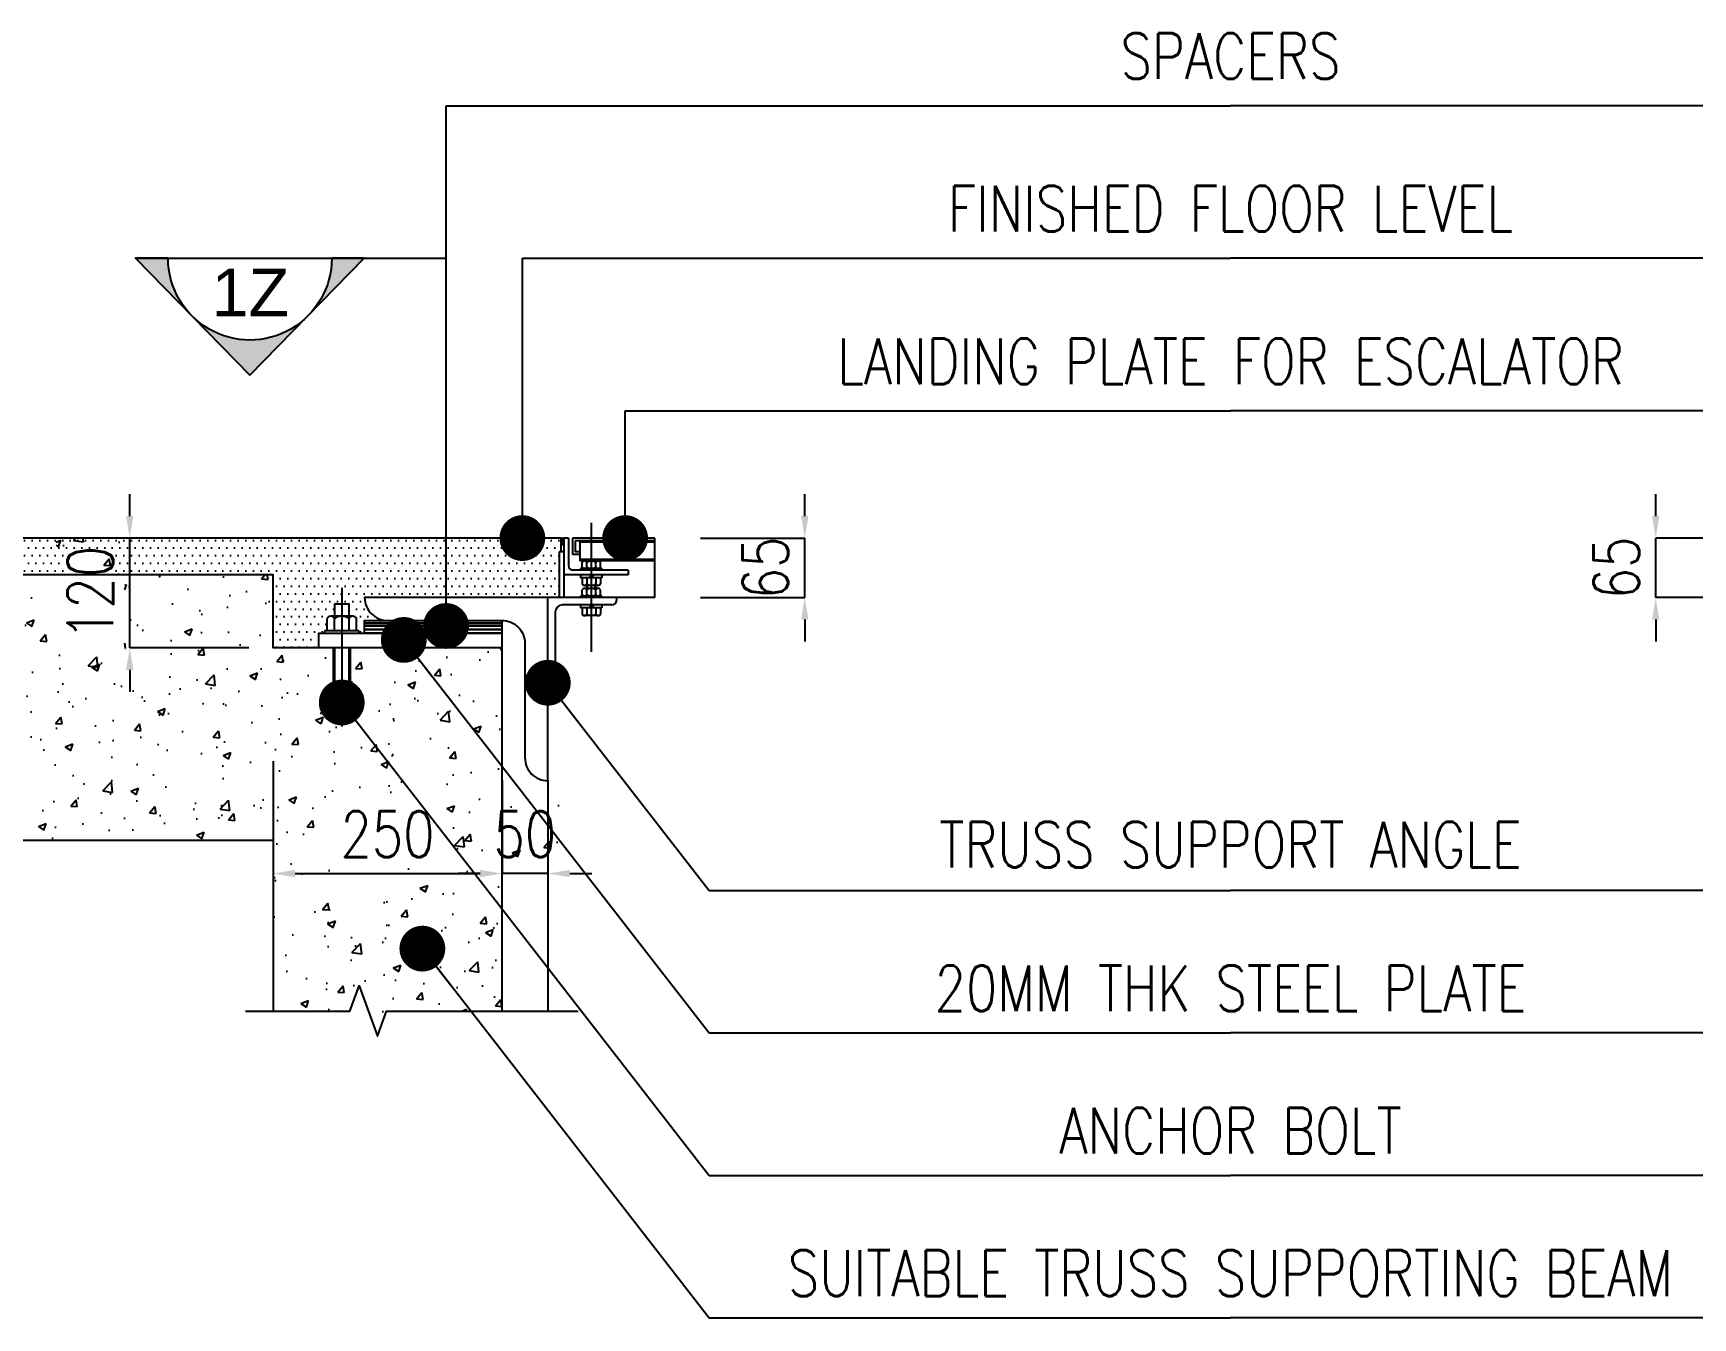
# Model space of a CAD drawing. Header units: millimetres. Extents: x -106996 to 276536, y -21995 to 37993.
# Drawn here: x 258175 to 262706, y -3371 to 137 of the extents above; entities that cross this region are included whole.
import ezdxf
from ezdxf.enums import TextEntityAlignment as Align

# ---------------------------------------------------------------- set-up
doc = ezdxf.new("R2010")
doc.units = ezdxf.units.MM
doc.header["$LTSCALE"] = 100
for name, pattern in [('CENTER', [50.8, 31.75, -6.35, 6.35, -6.35]), ('CENTER2', [1.125, 0.75, -0.125, 0.125, -0.125]), ('HIDDEN', [9.525, 6.35, -3.175])]:
    doc.linetypes.add(name, pattern=pattern)
doc.layers.get('0').update_dxf_attribs({"color": 3})
for name, color, linetype in [('1', 2, 'Continuous'), ('DIM', 2, 'Continuous'), ('GEN-___-T03-ESC-ESC', 7, 'Continuous')]:
    doc.layers.add(name, color=color, linetype=linetype)
doc.styles.add('ARIAL', font='arial.ttf')
doc.styles.add('F3', font='romans.shx', dxfattribs={"width": 0.8})
doc.styles.add('S3', font='SIMPLEX.SHX', dxfattribs={"width": 0.8})
doc.dimstyles.new('NOR', dxfattribs={"dimscale": 20, "dimtxt": 2.5, "dimasz": 1.2, "dimexe": 0, "dimexo": 2.5, "dimgap": 0.9, "dimtad": 1, "dimzin": 12, "dimdsep": 46, "dimtxsty": 'F3', "dimsah": 1, "dimcen": 0.09, "dimclrd": 2, "dimclre": 2, "dimclrt": 7, "dimadec": 0, "dimazin": 0, "dimtfac": 1, "dimtix": 1, "dimtmove": 2, "dimatfit": 3, "dimfxl": 0, "dimtolj": 1, "dimtzin": 12, "dimarcsym": 0})
doc.dimstyles.new('SEC', dxfattribs={"dimscale": 50, "dimtxt": 2.5, "dimasz": 1.2, "dimexe": 0, "dimexo": 2.5, "dimgap": 0.9, "dimtad": 1, "dimdec": 1, "dimlfac": 0.4, "dimzin": 12, "dimdsep": 46, "dimtxsty": 'S3', "dimblk": 'DOT', "dimcen": 0.09, "dimclrd": 2, "dimclre": 2, "dimclrt": 7, "dimadec": 1, "dimazin": 0, "dimtfac": 1, "dimtdec": 1, "dimtix": 1, "dimtmove": 0, "dimatfit": 0, "dimldrblk": 'DOT', "dimfxl": 0, "dimtolj": 1, "dimtzin": 12, "dimarcsym": 0})

# ---------------------------------------------------------------- blocks, each defined once
blk = doc.blocks.new('*D411')
at = {"layer": 'DEFPOINTS', "color": 0, "transparency": 16777216}
for p in [(258830, -1726.3), (259455, -1777.6), (259455, -2157.8)]:
    blk.add_point(p, dxfattribs=at)
at = {"layer": 'DIM', "color": 2, "lineweight": -2, "transparency": 16777216}
for p, q in [((258830, -1851.3), (258830, -2157.8)), ((259455, -1902.6), (259455, -2157.8)), ((258890, -2157.8), (259395, -2157.8))]:
    blk.add_line(p, q, dxfattribs=at)
at = {"layer": 'DIM', "color": 2, "transparency": 16777216}
for points in [[(258890, -2147.8), (258890, -2167.8), (258830, -2157.8)], [(259395, -2147.8), (259395, -2167.8), (259455, -2157.8)]]:
    blk.add_solid(points, dxfattribs=at)
at = {"layer": 'DIM', "color": 7, "transparency": 16777216, "insert": (259142.5, -2050.3), "char_height": 125, "attachment_point": 5, "style": 'F3'}
blk.add_mtext('\\A1;{\\W0.8;250}', dxfattribs=at)
blk = doc.blocks.new('*D412')
at = {"layer": 'DEFPOINTS', "color": 0, "transparency": 16777216}
for p in [(259455, -1777.6), (259580, -1777.6), (259455, -2157.8)]:
    blk.add_point(p, dxfattribs=at)
at = {"layer": 'DIM', "color": 2, "lineweight": -2, "transparency": 16777216}
for p, q in [((259455, -1902.6), (259455, -2157.8)), ((259580, -1902.6), (259580, -2157.8)), ((259395, -2157.8), (259335, -2157.8)), ((259580, -2157.8), (259455, -2157.8)), ((259640, -2157.8), (259700, -2157.8))]:
    blk.add_line(p, q, dxfattribs=at)
at = {"layer": 'DIM', "color": 2, "transparency": 16777216}
for points in [[(259395, -2147.8), (259395, -2167.8), (259455, -2157.8)], [(259640, -2147.8), (259640, -2167.8), (259580, -2157.8)]]:
    blk.add_solid(points, dxfattribs=at)
at = {"layer": 'DIM', "color": 7, "transparency": 16777216, "insert": (259517.5, -2050.3), "char_height": 125, "attachment_point": 5, "style": 'F3'}
blk.add_mtext('\\A1;{\\W0.8;50}', dxfattribs=at)
blk = doc.blocks.new('*D413')
at = {"layer": 'DEFPOINTS', "color": 0, "transparency": 16777216}
for p in [(259871.8, -1241.8), (260281.5, -1241.8), (259871.8, -1404.3)]:
    blk.add_point(p, dxfattribs=at)
at = {"layer": 'DIM', "color": 2, "lineweight": -2, "transparency": 16777216}
for p, q in [((260281.5, -1181.8), (260281.5, -1121.8)), ((259996.8, -1241.8), (260281.5, -1241.8)), ((260281.5, -1404.3), (260281.5, -1241.8)), ((259996.8, -1404.3), (260281.5, -1404.3)), ((260281.5, -1464.3), (260281.5, -1524.3))]:
    blk.add_line(p, q, dxfattribs=at)
at = {"layer": 'DIM', "color": 2, "transparency": 16777216}
for points in [[(260271.5, -1181.8), (260291.5, -1181.8), (260281.5, -1241.8)], [(260271.5, -1464.3), (260291.5, -1464.3), (260281.5, -1404.3)]]:
    blk.add_solid(points, dxfattribs=at)
at = {"layer": 'DIM', "color": 7, "transparency": 16777216, "insert": (260174, -1323.1), "char_height": 125, "attachment_point": 5, "rotation": 90, "style": 'F3'}
blk.add_mtext('\\A1;65', dxfattribs=at)
blk = doc.blocks.new('*D414')
at = {"layer": 'DEFPOINTS', "color": 0, "transparency": 16777216}
for p in [(258438.8, -1241.8), (258707.9, -1241.8), (258889, -1541.8)]:
    blk.add_point(p, dxfattribs=at)
at = {"layer": 'DIM', "color": 2, "lineweight": -2, "transparency": 16777216}
for p, q in [((258438.8, -1181.8), (258438.8, -1121.8)), ((258582.9, -1241.8), (258438.8, -1241.8)), ((258438.8, -1541.8), (258438.8, -1241.8)), ((258764, -1541.8), (258438.8, -1541.8)), ((258438.8, -1601.8), (258438.8, -1661.8))]:
    blk.add_line(p, q, dxfattribs=at)
at = {"layer": 'DIM', "color": 2, "transparency": 16777216}
for points in [[(258428.8, -1181.8), (258448.8, -1181.8), (258438.8, -1241.8)], [(258428.8, -1601.8), (258448.8, -1601.8), (258438.8, -1541.8)]]:
    blk.add_solid(points, dxfattribs=at)
at = {"layer": 'DIM', "color": 7, "transparency": 16777216, "insert": (258331.3, -1391.8), "char_height": 125, "attachment_point": 5, "rotation": 90, "style": 'F3'}
blk.add_mtext('\\A1;{\\W0.8;120}', dxfattribs=at)
blk = doc.blocks.new('*D444')
at = {"layer": 'DEFPOINTS', "color": 0, "transparency": 16777216}
for p in [(262604.5, -1241.8), (263014.2, -1241.8), (263014.2, -1404.3)]:
    blk.add_point(p, dxfattribs=at)
at = {"layer": 'DIM', "color": 2, "lineweight": -2, "transparency": 16777216}
for p, q in [((262604.5, -1181.8), (262604.5, -1121.8)), ((262889.2, -1241.8), (262604.5, -1241.8)), ((262604.5, -1404.3), (262604.5, -1241.8)), ((262889.2, -1404.3), (262604.5, -1404.3)), ((262604.5, -1464.3), (262604.5, -1524.3))]:
    blk.add_line(p, q, dxfattribs=at)
at = {"layer": 'DIM', "color": 2, "transparency": 16777216}
for points in [[(262594.5, -1181.8), (262614.5, -1181.8), (262604.5, -1241.8)], [(262594.5, -1464.3), (262614.5, -1464.3), (262604.5, -1404.3)]]:
    blk.add_solid(points, dxfattribs=at)
at = {"layer": 'DIM', "color": 7, "transparency": 16777216, "insert": (262497, -1323.1), "char_height": 125, "attachment_point": 5, "rotation": 90, "style": 'F3'}
blk.add_mtext('\\A1;65', dxfattribs=at)

msp = doc.modelspace()

# ---------------------------------------------------------------- hatches: boundary and pattern name
at = {"ltscale": 250}
h = msp.add_hatch(color=252, dxfattribs=at)
edge = h.paths.add_edge_path()
edge.add_line((258543.6190527, -477.7194925), (258454.7490814, -477.7219779))
edge.add_line((258454.7490814, -477.7219779), (258607.1891945, -633.7648778))
edge.add_arc((258766.9200302, -477.7219776), 223.3009775, 179.9993623474, 224.3308704585, ccw=False)
edge = h.paths.add_edge_path()
edge.add_arc((258766.9200297, -477.7219779), 223.3009769, 224.3308704869, 315.6691295131, ccw=False)
edge.add_line((258607.1891945, -633.7648778), (258766.9200297, -797.2708094))
edge.add_line((258766.9200297, -797.2708094), (258926.6508649, -633.7648778))
edge = h.paths.add_edge_path()
edge.add_line((259079.0909776, -477.7045167), (258990.2210063, -477.7070022))
edge.add_arc((258766.9200293, -477.7219776), 223.3009775, -44.3308704585, 0.0038424811, ccw=False)
edge.add_line((258926.6508649, -633.7648778), (259079.0909776, -477.7045167))
h = msp.add_hatch()
h.set_pattern_fill('AR-CONC', color=2, scale=30)
h.set_pattern_definition([(50, (250836.03, -7539.04), (215.178, -18.8256), [22.5, -247.5]), (355, (250836.03, -7539.04), (-41.6254, 225.6576), [18, -198]), (100.4514, (250853.97, -7540.6), (173.5527, 206.832), [19.122, -210.3426]), (46.1842, (250836.03, -7479.04), (320.1724, -49.656), [33.75, -371.25]), (96.6356, (250862.72, -7483.18), (280.399, 292.236), [28.683, -315.514]), (351.184, (250836.03, -7479.04), (280.399, 292.236), [27, -297]), (21, (250866.03, -7494.04), (179.072, -120.7857), [22.5, -247.5]), (326, (250866.03, -7494.04), (72.9946, 217.545), [18, -198]), (71.4514, (250880.96, -7504.1), (252.0667, 96.7593), [19.122, -210.3426]), (37.5, (250836.035, -7539.04), (3.64796, 99.86816), [0, -195.6, 0, -201, 0, -198.75]), (7.5, (250836.03, -7539.04), (78.9209, 118.3235), [0, -114.6, 0, -191.1, 0, -75.75]), (327.5, (250769.135, -7539.04), (160.14673, -6.76646), [0, -75, 0, -234, 0, -310.5]), (317.5, (250739.13, -7539.04), (174.9559, 30.0315), [0, -97.5, 0, -155.4, 0, -220.5])])
h.paths.add_polyline_path([(258984.1147326, -1739.3065174), (258985.1517353, -1732.0183135), (258981.7848293, -1732.0183135), (258994.1887724, -1644.8416192), (258994.1887724, -1541.8119566), (258830.0221059, -1541.8119566), (258830.0221059, -1341.8119566), (257722.2091658, -1341.8119566), (257722.2091658, -1701.9418603), (257790.8961013, -1726.9418603), (257653.5222304, -1776.9418603), (257722.2091658, -1801.9418603), (257722.2091658, -2066.8119566), (258830.0221059, -2066.8119566), (258830.0221059, -2533.3678438), (259039.8576405, -2533.3678438), (259064.8576405, -2464.6809083), (259114.8576405, -2602.0547792), (259139.8576405, -2533.3678438), (259455.0221059, -2533.3678438), (259455.0221059, -1541.8119566), (259040.855439, -1541.8119566), (259040.855439, -1644.8416192), (259053.2593821, -1732.0183135), (259050.9294787, -1739.3065174)])
h.paths.add_polyline_path([(258982.7006773, -2144.0964023), (259302.3435344, -2144.0964023), (259302.3435344, -1956.5964023), (258982.7006773, -1956.5964023)], flags=16)
h.paths.add_polyline_path([(259405.3197249, -2144.0964023), (259629.7244868, -2144.0964023), (259629.7244868, -1956.5964023), (259405.3197249, -1956.5964023)])
h.paths.add_polyline_path([(258425.0457519, -1544.490528), (258425.0457519, -1239.1333852), (258237.5457519, -1239.1333852), (258237.5457519, -1544.490528)])
h = msp.add_hatch()
h.set_pattern_fill('DOTS', color=2, scale=333.333333)
h.set_pattern_definition([(0, (226172.453, -8123.034), (10.416667, 20.833333), [0, -20.833333])])
edge = h.paths.add_edge_path()
edge.add_line((259611.2721059, -1279.3119566), (259616.2721059, -1279.3119566))
edge.add_line((259616.2721059, -1279.3119566), (259616.2721059, -1241.8119566))
edge.add_line((259616.2721059, -1241.8119566), (257722.2091658, -1241.8119566))
edge.add_line((257722.2091658, -1241.8119566), (257722.2091658, -1341.8119566))
edge.add_line((257722.2091658, -1341.8119566), (258830.0221059, -1341.8119566))
edge.add_line((258830.0221059, -1341.8119566), (258830.0221059, -1541.8119566))
edge.add_line((258830.0221059, -1541.8119566), (258955.0221057, -1541.8119566))
edge.add_line((258955.0221057, -1541.8119566), (258955.0221057, -1501.8119566))
edge.add_line((258955.0221057, -1501.8119566), (258970.855439, -1501.8119566))
edge.add_line((258970.855439, -1501.8119566), (258970.855439, -1495.1452899))
edge.add_line((258970.855439, -1495.1452899), (258977.5221057, -1495.1452899))
edge.add_line((258977.5221057, -1495.1452899), (258977.5221057, -1461.8119566))
edge.add_arc((258987.5221057, -1465.9786233), 10.8333333, 90, 157.380135052, ccw=False)
edge.add_line((258987.5221057, -1455.1452899), (258997.5221057, -1455.1452899))
edge.add_line((258997.5221057, -1455.1452899), (258997.5221057, -1422.6452899))
edge.add_line((258997.5221057, -1422.6452899), (259037.5221057, -1422.6452899))
edge.add_line((259037.5221057, -1422.6452899), (259037.5221057, -1455.1452899))
edge.add_line((259037.5221057, -1455.1452899), (259047.5221057, -1455.1452899))
edge.add_arc((259047.5221057, -1465.9786233), 10.8333333, 22.619864948, 90, ccw=False)
edge.add_line((259057.5221057, -1461.8119566), (259057.5221057, -1495.1452899))
edge.add_line((259057.5221057, -1495.1452899), (259064.1887724, -1495.1452899))
edge.add_line((259064.1887724, -1495.1452899), (259064.1887724, -1501.8119566))
edge.add_line((259064.1887724, -1501.8119566), (259080.0221059, -1501.8119566))
edge.add_line((259080.0221059, -1501.8119566), (259080.0221059, -1491.8119566))
edge.add_line((259080.0221059, -1491.8119566), (259080.0221059, -1481.8119566))
edge.add_line((259080.0221059, -1481.8119566), (259080.0221059, -1474.3119566))
edge.add_line((259080.0221059, -1474.3119566), (259080.0221059, -1466.8119566))
edge.add_line((259080.0221059, -1466.8119566), (259142.5221059, -1466.8119566))
edge.add_arc((259142.5221059, -1404.3119566), 62.5, 180, 270, ccw=False)
edge.add_line((259080.0221059, -1404.3119566), (259580.0221059, -1404.3119566))
edge.add_line((259580.0221059, -1404.3119566), (259611.2721059, -1404.3119566))
edge.add_line((259611.2721059, -1404.3119566), (259611.2721059, -1279.3119566))
at = {"linetype": 'Continuous'}
h = msp.add_hatch(dxfattribs=at)
h.set_pattern_fill('ANSI31', color=2, scale=12.5, style=0)
h.set_pattern_definition([(135, (249929.948, -63353.2087), (1.104854346, 1.104854346), [])])
h.paths.add_polyline_path([(259616.2721059, -1260.2478471), (259623.7721059, -1260.2478471), (259623.7721059, -1245.5619566, 1), (259616.2721059, -1245.5619566)])

# ---------------------------------------------------------------- linework, layer by layer
at = {"color": 1, "linetype": 'CENTER2', "ltscale": 500}
msp.add_line((259698.7721059, -1199.9045459, -0.0000024), (259698.7721059, -1552.5954233, -0.0000024), dxfattribs=at)
for p, q in [((259616.2721059, -1241.8119566, -0.0000024), (257722.2091658, -1241.8119566, -0.0000024)), ((259871.7588535, -1404.3119566, -0.0000024), (259871.7588535, -1241.8119566, -0.0000024)), ((259673.7721059, -1320.9786233, -0.0000024), (259673.7721059, -1308.4786233, -0.0000024)), ((259717.5221059, -1304.3119566, -0.0000024), (259680.0221059, -1304.3119566, -0.0000024)), ((259686.2721059, -1320.9786233, -0.0000024), (259686.2721059, -1308.4786233, -0.0000024)), ((259711.2721059, -1320.9786233, -0.0000024), (259711.2721059, -1308.4786233, -0.0000024)), ((259723.7721059, -1320.9786233, -0.0000024), (259723.7721059, -1308.4786233, -0.0000024)), ((259669.6054392, -1325.1452899, -0.0000024), (259669.6054392, -1329.3119566, -0.0000024)), ((259727.9387725, -1325.1452899, -0.0000024), (259669.6054392, -1325.1452899, -0.0000024)), ((259669.6054392, -1341.8119566, -0.0000024), (259669.6054392, -1350.1452899, -0.0000024)), ((259727.9387725, -1350.1452899, -0.0000024), (259669.6054392, -1350.1452899, -0.0000024)), ((259673.7721059, -1350.1452899, -0.0000024), (259673.7721059, -1366.8119566, -0.0000024)), ((259686.2721059, -1350.1452899, -0.0000024), (259686.2721059, -1366.8119566, -0.0000024)), ((259700.7075686, -1341.8119566, -0.0000024), (259692.3742353, -1350.1452899, -0.0000024)), ((259706.6001251, -1341.8119566, -0.0000024), (259698.2667918, -1350.1452899, -0.0000024)), ((259711.2721059, -1350.1452899, -0.0000024), (259711.2721059, -1366.8119566, -0.0000024)), ((259723.7721059, -1350.1452899, -0.0000024), (259723.7721059, -1366.8119566, -0.0000024)), ((259727.9387725, -1325.1452899, -0.0000024), (259727.9387725, -1329.3119566, -0.0000024)), ((259727.9387725, -1341.8119566, -0.0000024), (259727.9387725, -1350.1452899, -0.0000024)), ((259871.7588535, -1404.3119566, -0.0000024), (259580.0221059, -1404.3119566, -0.0000024)), ((259580.0221059, -1591.8119566, -0.0000024), (259580.0221059, -1404.3119566, -0.0000024)), ((259669.6054392, -1400.1452899, -0.0000024), (259669.6054392, -1404.3119566, -0.0000024)), ((259727.9387725, -1400.1452899, -0.0000024), (259669.6054392, -1400.1452899, -0.0000024)), ((259673.7721059, -1395.9786233, -0.0000024), (259673.7721059, -1383.4786233, -0.0000024)), ((259717.5221059, -1370.9786233, -0.0000024), (259680.0221059, -1370.9786233, -0.0000024)), ((259717.5221059, -1379.3119566, -0.0000024), (259680.0221059, -1379.3119566, -0.0000024)), ((259686.2721059, -1395.4877836, -0.0000024), (259686.2721059, -1370.9786233, -0.0000024)), ((259686.2721059, -1395.9786233, -0.0000024), (259686.2721059, -1383.4786233, -0.0000024)), ((259711.2721059, -1395.4877836, -0.0000024), (259711.2721059, -1370.9786233, -0.0000024)), ((259711.2721059, -1395.9786233, -0.0000024), (259711.2721059, -1383.4786233, -0.0000024)), ((259723.7721059, -1395.9786233, -0.0000024), (259723.7721059, -1383.4786233, -0.0000024)), ((259727.9387725, -1400.1452899, -0.0000024), (259727.9387725, -1404.3119566, -0.0000024)), ((259767.5221059, -1404.3119566, -0.0000024), (259767.5221059, -1411.8119566, -0.0000024)), ((259600.0221059, -1444.3119566, -0.0000024), (259600.0221059, -1579.3119566, -0.0000024)), ((259755.0221059, -1424.3119566, -0.0000024), (259620.0221059, -1424.3119566, -0.0000024)), ((259669.6054392, -1424.3119566, -0.0000024), (259669.6054392, -1432.6452899, -0.0000024)), ((259727.9387725, -1432.6452899, -0.0000024), (259669.6054392, -1432.6452899, -0.0000024)), ((259673.7721059, -1432.6452899, -0.0000024), (259673.7721059, -1449.3119566, -0.0000024)), ((259686.2721059, -1432.6452899, -0.0000024), (259686.2721059, -1449.3119566, -0.0000024)), ((259700.7075686, -1424.3119566, -0.0000024), (259692.3742353, -1432.6452899, -0.0000024)), ((259706.6001251, -1424.3119566, -0.0000024), (259698.2667918, -1432.6452899, -0.0000024)), ((259711.2721059, -1432.6452899, -0.0000024), (259711.2721059, -1449.3119566, -0.0000024)), ((259723.7721059, -1432.6452899, -0.0000024), (259723.7721059, -1449.3119566, -0.0000024)), ((259727.9387725, -1424.3119566, -0.0000024), (259727.9387725, -1432.6452899, -0.0000024)), ((259717.5221059, -1453.4786233, -0.0000024), (259680.0221059, -1453.4786233, -0.0000024)), ((259455.0221059, -1541.8119566, -0.0000024), (258978.2387261, -1541.8119566, -0.0000024)), ((259455.0221059, -1541.8119566, -8685.5523497), (258978.2835424, -1541.8119566, -8685.5523497)), ((259455.0221059, -1541.8119566, 8685.5523448), (258982.3939607, -1541.8119566, 8685.5523448)), ((259455.0221059, -1541.8119566, -0.0000024), (258982.4387771, -1541.8119566, -0.0000024)), ((259587.5221059, -1591.8119566, -0.0000024), (259580.0221059, -1591.8119566, -0.0000024)), ((259580.0221059, -1904.3119566, -0.0000024), (259580.0221059, -2533.3678438, -0.0000024))]:
    msp.add_line(p, q)
at = {"linetype": 'Continuous'}
for p, q in [((259616.2721059, -1279.3119566, -0.0000024), (259616.2721059, -1241.8119566, -0.0000024)), ((259623.7721059, -1260.2478471, -0.0000024), (259616.2721059, -1260.2478471, -0.0000024)), ((259455.0221059, -1541.8119566, -0.0000024), (258978.2387261, -1541.8119566, -0.0000024)), ((259455.0221059, -1541.8119566, -8685.5523497), (258978.2835424, -1541.8119566, -8685.5523497))]:
    msp.add_line(p, q, dxfattribs=at)
at = {"color": 2}
for p, q in [((259623.7721059, -1241.8119566, -0.0000024), (259623.7721059, -1404.3119566, -0.0000024)), ((259636.2721059, -1241.8119566, -0.0000024), (259623.7721059, -1241.8119566, -0.0000024)), ((259636.2721059, -1241.8119566, -0.0000024), (259636.2721059, -1316.8119566, -0.0000024)), ((259871.7588535, -1241.8119566, -0.0000024), (259647.5221059, -1241.8119566, -0.0000024)), ((259647.5221059, -1241.8119566, -0.0000024), (259647.5221059, -1286.8119566, -0.0000024)), ((259871.7588535, -1249.3119566, -0.0000024), (259655.0221059, -1249.3119566, -0.0000024)), ((259655.0221059, -1249.3119566, -0.0000024), (259655.0221059, -1279.3119566, -0.0000024)), ((259667.5221059, -1249.3119566, -0.0000024), (259667.5221059, -1304.3119566, -0.0000024)), ((259611.2721059, -1279.3119566, -0.0000024), (259611.2721059, -1404.3119566, -0.0000024)), ((259623.7721059, -1279.3119566, -0.0000024), (259611.2721059, -1279.3119566, -0.0000024)), ((259667.5221059, -1286.8119566, -0.0000024), (259647.5221059, -1286.8119566, -0.0000024)), ((259667.5221059, -1279.3119566, -0.0000024), (259655.0221059, -1279.3119566, -0.0000024)), ((259871.7588535, -1304.3119566, -0.0000024), (259667.5221059, -1304.3119566, -0.0000024)), ((259799.1702277, -1341.8119566, -0.0000024), (259623.7721059, -1341.8119566, -0.0000024)), ((259799.1702277, -1329.3119566, -0.0000024), (259648.7721059, -1329.3119566, -0.0000024)), ((259799.1702277, -1329.3119566, -0.0000024), (259799.1702277, -1341.8119566, -0.0000024))]:
    msp.add_line(p, q, dxfattribs=at)
at = {"color": 2, "linetype": 'HIDDEN'}
for p, q in [((259871.7588535, -1253.3119566, -0.0000024), (259667.5221059, -1253.3119566, -0.0000024)), ((259871.7588535, -1300.3119566, -0.0000024), (259667.5221059, -1300.3119566, -0.0000024))]:
    msp.add_line(p, q, dxfattribs=at)
at = {"color": 1, "linetype": 'CENTER', "ltscale": 300}
msp.add_line((259017.5221057, -1377.4978876, -0.0000024), (259017.5221057, -1756.2153534, -0.0000024), dxfattribs=at)
at = {"color": 1}
msp.add_line((259455.0221059, -1541.8119566, -0.0000024), (259455.0221059, -1466.8119566, 6900.8615271), dxfattribs=at)
at = {"color": 4, "ltscale": 250, "elevation": -0.0000024}
msp.add_lwpolyline([(258454.7490814, -477.7219779), (259302.2254881, -477.6982762)], dxfattribs=at)
msp.add_lwpolyline([(258543.6190527, -477.7194925), (258454.7490814, -477.7219779), (258766.9200297, -797.2708094), (259079.0909776, -477.7045167), (258990.2210063, -477.7070022, -1.0000390982)], format="xyb", close=True, dxfattribs=at)
at = {"color": 6, "elevation": -0.0000024}
for points in [[(259455.0221059, -2533.3678438), (259455.0221059, -1541.8119566), (258830.0221059, -1541.8119566), (258830.0221059, -1341.8119566), (257722.2091658, -1341.8119566)], [(257722.2091658, -2066.8119566), (258830.0221059, -2066.8119566), (258830.0221059, -2533.3678438)]]:
    msp.add_lwpolyline(points, dxfattribs=at)
at = {"color": 4, "elevation": -0.0000024}
msp.add_lwpolyline([(259580.0221059, -1904.3119566), (259580.0221059, -1404.3119566), (259080.0221059, -1404.3119566), (259080.0221059, -1404.3119566, 0.4142135624), (259142.5221059, -1466.8119566), (259455.0221059, -1466.8119566, -0.4142135624), (259517.5221059, -1529.3119566), (259517.5221059, -1841.8119566, 0.4142135624), (259580.0221059, -1904.3119566)], format="xyb", close=True, dxfattribs=at)
at = {"color": 1, "elevation": -0.0000024}
for points in [[(259455.0221059, -1474.3119566), (259080.0221059, -1474.3119566), (259080.0221059, -1466.8119566), (259452.5221059, -1466.8119566)], [(259455.0221059, -1481.8119566), (259080.0221059, -1481.8119566), (259080.0221059, -1474.3119566), (259455.0221059, -1474.3119566)], [(259455.0221059, -1491.8119566), (259080.0221059, -1491.8119566), (259080.0221059, -1481.8119566), (259455.0221059, -1481.8119566)], [(259455.0221059, -1501.8119566), (259080.0221059, -1501.8119566), (259080.0221059, -1491.8119566), (259455.0221059, -1491.8119566)], [(259455.0221059, -1541.8119566), (258955.0221057, -1541.8119566), (258955.0221057, -1501.8119566), (259455.0221059, -1501.8119566)]]:
    msp.add_lwpolyline(points, dxfattribs=at)
at = {"color": 1, "linetype": 'Continuous', "elevation": -0.0000024}
msp.add_lwpolyline([(258755.18578, -2533.3678438), (259039.8576405, -2533.3678438), (259064.8576405, -2464.6809083), (259114.8576405, -2602.0547792), (259139.8576405, -2533.3678438), (259662.4875442, -2533.3678438)], dxfattribs=at)
at = {"linetype": 'Continuous'}
msp.add_arc((259620.0221059, -1245.5619566, -0.0000024), 3.75, 0, 180, dxfattribs=at)
for centre, radius, start, end in [((259680.0221059, -1311.0827899, -0.0000024), 6.7708333, 22.6198649482, 157.3801350518), ((259698.7721059, -1325.1452899, -0.0000024), 20.8333333, 53.1301023558, 126.8698976442), ((259717.5221059, -1311.0827899, -0.0000024), 6.7708333, 22.6198649482, 157.3801350518), ((259680.0221059, -1318.3744566, -0.0000024), 6.7708333, 202.6198649482, 337.3801350518), ((259698.7721059, -1304.3119566, -0.0000024), 20.8333333, 233.1301023558, 306.8698976442), ((259717.5221059, -1318.3744566, -0.0000024), 6.7708333, 202.6198649482, 337.3801350518), ((259680.0221059, -1364.2077899, -0.0000024), 6.7708333, 202.6198649482, 337.3801350518), ((259680.0221059, -1386.0827899, -0.0000024), 6.7708333, 22.6198649482, 157.3801350518), ((259680.0221059, -1393.3744566, -0.0000024), 6.7708333, 202.6198649482, 337.3801350518), ((259698.7721059, -1350.1452899, -0.0000024), 20.8333333, 233.1301023558, 306.8698976442), ((259698.7721059, -1400.1452899, -0.0000024), 20.8333333, 53.1301023558, 126.8698976442), ((259698.7721059, -1379.3119566, -0.0000024), 20.8333333, 233.1301023558, 306.8698976442), ((259717.5221059, -1364.2077899, -0.0000024), 6.7708333, 202.6198649482, 337.3801350518), ((259717.5221059, -1386.0827899, -0.0000024), 6.7708333, 22.6198649482, 157.3801350518), ((259717.5221059, -1393.3744566, -0.0000024), 6.7708333, 202.6198649482, 337.3801350518), ((259620.0221059, -1444.3119566, -0.0000024), 20, 90, 180), ((259680.0221059, -1446.7077899, -0.0000024), 6.7708333, 202.6198649482, 337.3801350518), ((259698.7721059, -1432.6452899, -0.0000024), 20.8333333, 233.1301023558, 306.8698976442), ((259717.5221059, -1446.7077899, -0.0000024), 6.7708333, 202.6198649482, 337.3801350518), ((259755.0221059, -1411.8119566, -0.0000024), 12.5, 270, 0), ((259587.5221059, -1579.3119566, -0.0000024), 12.5, 270, 0)]:
    msp.add_arc(centre, radius, start, end)
at = {"color": 2}
msp.add_arc((259648.7721059, -1316.8119566, -0.0000024), 12.5, 180, 270, dxfattribs=at)
at = {"layer": '1'}
for p, q in [((259688.3554392, -1379.3119566, -0.0000024), (259688.3554392, -1370.9786233, -0.0000024)), ((259709.1887725, -1379.3119566, -0.0000024), (259709.1887725, -1370.9786233, -0.0000024))]:
    msp.add_line(p, q, dxfattribs=at)
at = {"layer": 'GEN-___-T03-ESC-ESC', "color": 2}
for p, q in [((258977.5221057, -1495.1452899, -0.0000024), (258977.5221057, -1461.8119566, -0.0000024)), ((259047.5221057, -1455.1452899, -0.0000024), (258987.5221057, -1455.1452899, -0.0000024)), ((258997.5221057, -1495.1452899, -0.0000024), (258997.5221057, -1461.8119566, -0.0000024)), ((259037.5221057, -1495.1452899, -0.0000024), (259037.5221057, -1461.8119566, -0.0000024)), ((259057.5221057, -1495.1452899, -0.0000024), (259057.5221057, -1461.8119566, -0.0000024)), ((258970.855439, -1495.1452899, -0.0000024), (258970.855439, -1501.8119566, -0.0000024)), ((259064.1887724, -1495.1452899, -0.0000024), (258970.855439, -1495.1452899, -0.0000024)), ((259064.1887724, -1495.1452899, -0.0000024), (259064.1887724, -1501.8119566, -0.0000024)), ((258994.1887724, -1541.8119566, -0.0000024), (258994.1887724, -1645.0775728, -0.0000024)), ((259040.855439, -1541.8119566, -0.0000024), (259040.855439, -1645.0775728, -0.0000024)), ((259040.8890117, -1645.0775728, -0.0000024), (258994.1551997, -1645.0775728, -0.0000024))]:
    msp.add_line(p, q, dxfattribs=at)
at = {"layer": 'GEN-___-T03-ESC-ESC', "color": 2, "elevation": -0.0000024}
for points in [[(259037.5221057, -1455.1452899), (259037.5221057, -1422.6452899), (258997.5221057, -1422.6452899), (258997.5221057, -1455.1452899)], [(258997.5221057, -1541.8119566), (258997.5221057, -1645.0775728), (258984.1147326, -1739.3065174), (259050.9294787, -1739.3065174), (259037.5221057, -1645.0775728), (259037.5221057, -1541.8119566)], [(259040.8222011, -1644.6080184), (259053.2593821, -1732.0183135), (259029.8924761, -1732.0183135), (259017.5221057, -1645.0775728), (259005.1517353, -1732.0183135), (258981.7848293, -1732.0183135), (258994.2220103, -1644.6080184)]]:
    msp.add_lwpolyline(points, dxfattribs=at)
at = {"layer": 'GEN-___-T03-ESC-ESC', "color": 2}
for centre, radius, start, end in [((258987.5221057, -1465.9786233, -0.0000024), 10.8333333, 22.6198649463, 157.3801350542), ((259017.5221057, -1488.4786233, -0.0000024), 33.3333333, 53.1301023558, 126.8698976483), ((259047.5221057, -1465.9786233, -0.0000024), 10.8333333, 22.6198649463, 157.3801350542)]:
    msp.add_arc(centre, radius, start, end, dxfattribs=at)

# ---------------------------------------------------------------- texts
at = {"color": 4, "ltscale": 250, "style": 'ARIAL'}
msp.add_text('1Z', height=130, dxfattribs=at).set_placement((258768.0728265, -571.0568604, -0.0000024), align=Align.MIDDLE_CENTER)
at = {"char_height": 125, "attachment_point": 5, "style": 'S3'}
for s, insert, width in [('{\\Fromans|c0;SPACERS}', (261443.6541484, 74.3796184, -0.0000024), 1050.352695663), ('{\\Fromans|c0;FINISHED FLOOR LEVEL}', (261443.6541484, -342.2870483, -0.0000024), 2004.147851512), ('{\\Fromans|c0;LANDING PLATE FOR ESCALATOR}', (261443.6541484, -758.953715, -0.0000024), 2579.302729775), ('{\\Fromans|c0;\\C7;TRUSS SUPPORT ANGLE}', (261443.6541484, -2078.6675939, -0.0000024), 2049.844603845)]:
    msp.add_mtext(s, dxfattribs=dict(at, insert=insert, width=width))
at = {"color": 7, "linetype": 'Continuous', "char_height": 125, "attachment_point": 5, "style": 'S3'}
for s, insert, width in [('{\\Fromans|c0;20MM THK STEEL PLATE}', (261443.6541484, -2471.129385, -0.0000024), 2044.487036117), ('{\\C256;ANCHOR BOLT}', (261443.6541484, -2860.0182739, -0.0000024), 2939.917957575), ('SUITABLE TRUSS SUPPORTING BEAM', (261443.6541484, -3248.9071628, -0.0000024), 2939.917957575)]:
    msp.add_mtext(s, dxfattribs=dict(at, insert=insert, width=width))

# ---------------------------------------------------------------- dimensions: what is measured, and where the dimension line sits
at = {"layer": 'DIM'}
dim = msp.add_linear_dim(base=(258438.7957519, -1241.8119566, -0.0000024), p1=(258888.9676636, -1541.8119566, -0.0000024), p2=(258707.8638515, -1241.8119566, -0.0000024), angle=270, text='{\\W0.8;<>}', dimstyle='NOR', override={"dimscale": 50, "dimlfac": 0.4}, dxfattribs=at)
dim.commit()
dim.dimension.update_dxf_attribs({"geometry": '*D414', "text_midpoint": (258331.2957519, -1391.8119566, -0.0000024)})
for base, p1, p2, picture, middle in [((260281.486469, -1241.8119566, -0.0000024), (259871.7588535, -1404.3119566, -0.0000024), (259871.7588535, -1241.8119566, -0.0000024), '*D413', (260173.986469, -1323.0619566, -0.0000024)), ((262604.4538229, -1241.8119566, -0.0000024), (263014.1814384, -1404.3119566, -0.0000024), (263014.1814384, -1241.8119566, -0.0000024), '*D444', (262496.9538229, -1323.0619566, -0.0000024))]:
    dim = msp.add_linear_dim(base=base, p1=p1, p2=p2, angle=270, dimstyle='NOR', override={"dimscale": 50, "dimlfac": 0.4}, dxfattribs=at)
    dim.commit()
    dim.dimension.update_dxf_attribs({"geometry": picture, "text_midpoint": middle})
for p1, picture, middle in [((258830.0221059, -1726.3367038, -0.0000024), '*D411', (259142.5221059, -2050.3464023, -0.0000024)), ((259580.0221059, -1777.5594602, -0.0000024), '*D412', (259517.5221059, -2050.3464023, -0.0000024))]:
    dim = msp.add_linear_dim(base=(259455.0221059, -2157.8464023, -0.0000024), p1=p1, p2=(259455.0221059, -1777.5594602, -0.0000024), text='{\\W0.8;<>}', dimstyle='NOR', override={"dimscale": 50, "dimlfac": 0.4}, dxfattribs=at)
    dim.commit()
    dim.dimension.update_dxf_attribs({"geometry": picture, "text_midpoint": middle})

# ---------------------------------------------------------------- leaders
for points in [[(259302.2254881, -1481.8119566, -0.0000024), (259302.2254881, -61.2457681, -0.0000024), (261443.6541484, -61.2457681, -0.0000024)], [(263585.0828088, -1481.8119566, -0.0000024), (263585.0828088, -61.2457681, -0.0000024), (261443.6541484, -61.2457681, -0.0000024)], [(259510.5588214, -1241.8119566, -0.0000024), (259510.5588214, -477.9124348, -0.0000024), (261443.6541484, -477.9124348, -0.0000024)], [(263376.7494755, -1241.8119566, -0.0000024), (263376.7494755, -477.9124348, -0.0000024), (261443.6541484, -477.9124348, -0.0000024)], [(259791.1126128, -1241.8119566, -0.0000024), (259791.1126128, -894.5791014, -0.0000024), (261443.6541484, -894.5791014, -0.0000024)], [(263096.1956841, -1241.8119566, -0.0000024), (263096.1956841, -894.5791014, -0.0000024), (261443.6541484, -894.5791014, -0.0000024)], [(259186.8974103, -1519.8741815, -0.0000024), (260020.9440925, -2593.1617247, -0.0000024), (261443.6541484, -2593.1617247, -0.0000024)], [(263700.4108866, -1519.8741815, -0.0000024), (262866.3642043, -2593.1617247, -0.0000024), (261443.6541484, -2593.1617247, -0.0000024)], [(259580.0221059, -1636.8752478, -0.0000024), (260020.9440925, -2204.2728358, -0.0000024), (261443.6541484, -2204.2728358, -0.0000024)], [(263307.286191, -1636.8752478, -0.0000024), (262866.3642043, -2204.2728358, -0.0000024), (261443.6541484, -2204.2728358, -0.0000024)], [(259017.5221057, -1690.8035624, -0.0000024), (260020.9440925, -2982.0506136, -0.0000024), (261443.6541484, -2982.0506136, -0.0000024)], [(263869.7861912, -1690.8035624, -0.0000024), (262866.3642043, -2982.0506136, -0.0000024), (261443.6541484, -2982.0506136, -0.0000024)], [(259237.5882188, -2362.8830963, -0.0000024), (260020.9440925, -3370.9395025, -0.0000024), (261443.6541484, -3370.9395025, -0.0000024)], [(263649.7200781, -2362.8830963, -0.0000024), (262866.3642043, -3370.9395025, -0.0000024), (261443.6541484, -3370.9395025, -0.0000024)]]:
    msp.add_leader(points, dimstyle='SEC', override={"dimasz": 2.5, "dimtad": 0})

doc.saveas('drawing.dxf')
